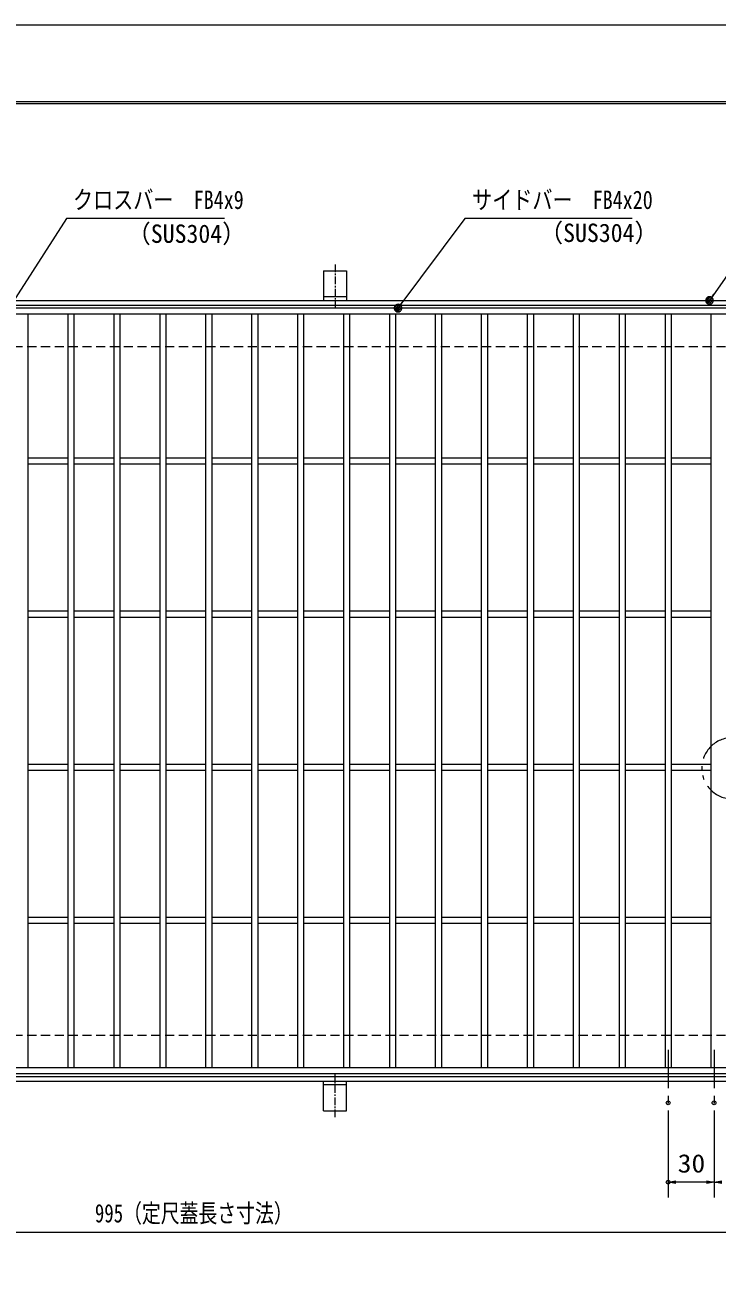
# Model space of a CAD drawing. Units: millimetres, scale not verified. Extents: x -1050 to 1050, y -742 to 742.
# Drawn here: x -398 to 54, y -71 to 742 of the extents above; entities that cross this region are included whole.
import ezdxf
from ezdxf.enums import TextEntityAlignment as Align

# ---------------------------------------------------------------- set-up
doc = ezdxf.new("R2010")
doc.units = ezdxf.units.MM
doc.header["$LTSCALE"] = 5
doc.header["$PDMODE"] = 32
doc.header["$PDSIZE"] = 2.5
for name, pattern in [('CHAIN1', [8, 5, -1, 1, -1]), ('DASHED1', [1.8, 1.2, -0.6]), ('DOUBLE_CHAIN1', [8.8, 5, -1, 0.6, -0.6, 0.6, -1])]:
    doc.linetypes.add(name, pattern=pattern)
for name, color, linetype, lineweight in [('0-0_7-図\u3000枠', 4, 'Continuous', 9), ('0-1_寸法注釈', 2, 'Continuous', 9), ('0-2_蓋', 5, 'Continuous', 9), ('0-3_0', 2, 'Continuous', 9), ('0-4_DEFPOINTS', 134, 'Continuous', 9), ('0-6_想像線', 134, 'DOUBLE_CHAIN1', 9), ('0-7_中心線', 6, 'CHAIN1', 9), ('0-8_枠', 7, 'Continuous', 9), ('0-9_溝開口', 4, 'DASHED1', 9), ('0-A_アンカー', 7, 'Continuous', 9)]:
    doc.layers.add(name, color=color, linetype=linetype, lineweight=lineweight)
doc.styles.add('ＭＳ ゴシック', font='')
doc.styles.get('ＭＳ ゴシック').set_extended_font_data('MS Gothic')

# ---------------------------------------------------------------- blocks, each defined once
blk = doc.blocks.new('A$C5D7C781A')
at = {"layer": '0-A_アンカー', "color": 6, "linetype": 'CHAIN1'}
blk.add_line((37.5, 140.11), (37.5, 0), dxfattribs=at)
at = {"layer": '0-A_アンカー'}
for p, q in [((0, 118.78), (0, 22.26)), ((0, 118.78), (75, 118.78)), ((75, 118.78), (75, 22.26)), ((75, 33.76), (0, 33.76)), ((0, 22.26), (75, 22.26))]:
    blk.add_line(p, q, dxfattribs=at)
blk = doc.blocks.new('_OPEN')
at = {"layer": '0-3_0'}
blk.add_line((0, 0), (-5, 0), dxfattribs=at)
blk.add_lwpolyline([(-5, 0.833), (0, 0), (-5, -0.833)], dxfattribs=at)
blk = doc.blocks.new('_Dot')
at = {"layer": '0-3_0'}
for p, q in [((-2.5, 0), (-5, 0)), ((2.445, 0.5), (-2.445, 0.5)), ((1.997, 1.5), (-1.997, 1.5)), ((2.289, -0.995), (-2.289, -0.995)), ((1.499, -1.995), (-1.499, -1.995))]:
    blk.add_line(p, q, dxfattribs=at)
for points in [[(2.5, 0), (2.48, 0.313), (2.421, 0.622), (2.324, 0.92), (2.191, 1.204), (2.023, 1.469), (1.822, 1.711), (1.594, 1.926), (1.34, 2.111), (1.064, 2.262), (0.773, 2.378), (0.468, 2.456), (0.157, 2.495), (-0.157, 2.495), (-0.468, 2.456), (-0.773, 2.378), (-1.064, 2.262), (-1.34, 2.111), (-1.594, 1.926), (-1.822, 1.711), (-2.023, 1.469), (-2.191, 1.204), (-2.324, 0.92), (-2.421, 0.622), (-2.48, 0.313), (-2.5, 0), (0, 0)], [(-2.5, 0), (-2.48, -0.313), (-2.421, -0.622), (-2.324, -0.92), (-2.191, -1.204), (-2.023, -1.469), (-1.822, -1.711), (-1.594, -1.926), (-1.34, -2.111), (-1.064, -2.262), (-0.773, -2.378), (-0.468, -2.456), (-0.157, -2.495), (0.157, -2.495), (0.468, -2.456), (0.773, -2.378), (1.064, -2.262), (1.34, -2.111), (1.594, -1.926), (1.822, -1.711), (2.023, -1.469), (2.191, -1.204), (2.324, -0.92), (2.421, -0.622), (2.48, -0.313), (2.5, 0), (0, 0)]]:
    blk.add_lwpolyline(points, close=True, dxfattribs=at)

msp = doc.modelspace()

# ---------------------------------------------------------------- linework, layer by layer
at = {"layer": '0-0_7-図\u3000枠'}
msp.add_line((-973.75, 691.25), (998.75, 691.25), dxfattribs=at)
msp.add_lwpolyline([(-975, 692.5), (1000, 692.5), (1000, -692.5)], dxfattribs=at)
at = {"layer": '0-1_寸法注釈'}
for p, q in [((22.05, 33.328), (22.05, -23.478)), ((52.05, 33.328), (52.05, -23.478)), ((52.05, 33.328), (52.05, -23.478)), ((47.05, -13.478), (27.05, -13.478)), ((-785.45, -46.047), (199.55, -46.047))]:
    msp.add_line(p, q, dxfattribs=at)
for points in [[(-267.513, 615.949), (-370.72, 615.949), (-471.135, 459.814)], [(-1.475, 615.949), (-110.699, 615.949), (-153.712, 558.27)], [(175.814, 615.968), (86.447, 615.968), (49.664, 563.288)]]:
    msp.add_lwpolyline(points, dxfattribs=at)
at = {"layer": '0-2_蓋'}
for p, q in [((204.55, 557.475), (-790.45, 557.475)), ((204.55, 553.475), (-790.45, 553.475)), ((-395.95, 553.475), (-395.95, 61.475)), ((-369.95, 553.475), (-369.95, 61.475)), ((-365.95, 553.475), (-365.95, 61.475)), ((-339.95, 553.475), (-339.95, 61.475)), ((-335.95, 553.475), (-335.95, 61.475)), ((-309.95, 553.475), (-309.95, 61.475)), ((-305.95, 553.475), (-305.95, 61.475)), ((-279.95, 553.475), (-279.95, 61.475)), ((-275.95, 553.475), (-275.95, 61.475)), ((-249.95, 553.475), (-249.95, 61.475)), ((-245.95, 553.475), (-245.95, 61.475)), ((-219.95, 553.475), (-219.95, 61.475)), ((-215.95, 553.475), (-215.95, 61.475)), ((-189.95, 553.475), (-189.95, 61.475)), ((-185.95, 553.475), (-185.95, 61.475)), ((-159.95, 553.475), (-159.95, 61.475)), ((-155.95, 553.475), (-155.95, 61.475)), ((-129.95, 553.475), (-129.95, 61.475)), ((-125.95, 553.475), (-125.95, 61.475)), ((-99.95, 553.475), (-99.95, 61.475)), ((-95.95, 553.475), (-95.95, 61.475)), ((-69.95, 553.475), (-69.95, 61.475)), ((-65.95, 553.475), (-65.95, 61.475)), ((-39.95, 553.475), (-39.95, 61.475)), ((-35.95, 553.475), (-35.95, 61.475)), ((-9.95, 553.475), (-9.95, 61.475)), ((-5.95, 553.475), (-5.95, 61.475)), ((20.05, 553.475), (20.05, 61.475)), ((24.05, 553.475), (24.05, 61.475)), ((50.05, 553.475), (50.05, 61.475)), ((-369.95, 459.475), (-395.95, 459.475)), ((-339.95, 459.475), (-365.95, 459.475)), ((-309.95, 459.475), (-335.95, 459.475)), ((-279.95, 459.475), (-305.95, 459.475)), ((-249.95, 459.475), (-275.95, 459.475)), ((-219.95, 459.475), (-245.95, 459.475)), ((-189.95, 459.475), (-215.95, 459.475)), ((-159.95, 459.475), (-185.95, 459.475)), ((-129.95, 459.475), (-155.95, 459.475)), ((-99.95, 459.475), (-125.95, 459.475)), ((-69.95, 459.475), (-95.95, 459.475)), ((-39.95, 459.475), (-65.95, 459.475)), ((-9.95, 459.475), (-35.95, 459.475)), ((20.05, 459.475), (-5.95, 459.475)), ((50.05, 459.475), (24.05, 459.475)), ((-369.95, 455.475), (-395.95, 455.475)), ((-339.95, 455.475), (-365.95, 455.475)), ((-309.95, 455.475), (-335.95, 455.475)), ((-279.95, 455.475), (-305.95, 455.475)), ((-249.95, 455.475), (-275.95, 455.475)), ((-219.95, 455.475), (-245.95, 455.475)), ((-189.95, 455.475), (-215.95, 455.475)), ((-159.95, 455.475), (-185.95, 455.475)), ((-129.95, 455.475), (-155.95, 455.475)), ((-99.95, 455.475), (-125.95, 455.475)), ((-69.95, 455.475), (-95.95, 455.475)), ((-39.95, 455.475), (-65.95, 455.475)), ((-9.95, 455.475), (-35.95, 455.475)), ((20.05, 455.475), (-5.95, 455.475)), ((50.05, 455.475), (24.05, 455.475)), ((-369.95, 359.475), (-395.95, 359.475)), ((-339.95, 359.475), (-365.95, 359.475)), ((-309.95, 359.475), (-335.95, 359.475)), ((-279.95, 359.475), (-305.95, 359.475)), ((-249.95, 359.475), (-275.95, 359.475)), ((-219.95, 359.475), (-245.95, 359.475)), ((-189.95, 359.475), (-215.95, 359.475)), ((-159.95, 359.475), (-185.95, 359.475)), ((-129.95, 359.475), (-155.95, 359.475)), ((-99.95, 359.475), (-125.95, 359.475)), ((-69.95, 359.475), (-95.95, 359.475)), ((-39.95, 359.475), (-65.95, 359.475)), ((-9.95, 359.475), (-35.95, 359.475)), ((20.05, 359.475), (-5.95, 359.475)), ((50.05, 359.475), (24.05, 359.475)), ((-369.95, 355.475), (-395.95, 355.475)), ((-339.95, 355.475), (-365.95, 355.475)), ((-309.95, 355.475), (-335.95, 355.475)), ((-279.95, 355.475), (-305.95, 355.475)), ((-249.95, 355.475), (-275.95, 355.475)), ((-219.95, 355.475), (-245.95, 355.475)), ((-189.95, 355.475), (-215.95, 355.475)), ((-159.95, 355.475), (-185.95, 355.475)), ((-129.95, 355.475), (-155.95, 355.475)), ((-99.95, 355.475), (-125.95, 355.475)), ((-69.95, 355.475), (-95.95, 355.475)), ((-39.95, 355.475), (-65.95, 355.475)), ((-9.95, 355.475), (-35.95, 355.475)), ((20.05, 355.475), (-5.95, 355.475)), ((50.05, 355.475), (24.05, 355.475)), ((-369.95, 259.475), (-395.95, 259.475)), ((-369.95, 255.475), (-395.95, 255.475)), ((-339.95, 259.475), (-365.95, 259.475)), ((-339.95, 255.475), (-365.95, 255.475)), ((-309.95, 259.475), (-335.95, 259.475)), ((-309.95, 255.475), (-335.95, 255.475)), ((-279.95, 259.475), (-305.95, 259.475)), ((-279.95, 255.475), (-305.95, 255.475)), ((-249.95, 259.475), (-275.95, 259.475)), ((-249.95, 255.475), (-275.95, 255.475)), ((-219.95, 259.475), (-245.95, 259.475)), ((-219.95, 255.475), (-245.95, 255.475)), ((-189.95, 259.475), (-215.95, 259.475)), ((-189.95, 255.475), (-215.95, 255.475)), ((-159.95, 259.475), (-185.95, 259.475)), ((-159.95, 255.475), (-185.95, 255.475)), ((-129.95, 259.475), (-155.95, 259.475)), ((-129.95, 255.475), (-155.95, 255.475)), ((-99.95, 259.475), (-125.95, 259.475)), ((-99.95, 255.475), (-125.95, 255.475)), ((-69.95, 259.475), (-95.95, 259.475)), ((-69.95, 255.475), (-95.95, 255.475)), ((-39.95, 259.475), (-65.95, 259.475)), ((-39.95, 255.475), (-65.95, 255.475)), ((-9.95, 259.475), (-35.95, 259.475)), ((-9.95, 255.475), (-35.95, 255.475)), ((20.05, 259.475), (-5.95, 259.475)), ((20.05, 255.475), (-5.95, 255.475)), ((50.05, 259.475), (24.05, 259.475)), ((50.05, 255.475), (24.05, 255.475)), ((-369.95, 159.475), (-395.95, 159.475)), ((-369.95, 155.475), (-395.95, 155.475)), ((-339.95, 159.475), (-365.95, 159.475)), ((-339.95, 155.475), (-365.95, 155.475)), ((-309.95, 159.475), (-335.95, 159.475)), ((-309.95, 155.475), (-335.95, 155.475)), ((-279.95, 159.475), (-305.95, 159.475)), ((-279.95, 155.475), (-305.95, 155.475)), ((-249.95, 159.475), (-275.95, 159.475)), ((-249.95, 155.475), (-275.95, 155.475)), ((-219.95, 159.475), (-245.95, 159.475)), ((-219.95, 155.475), (-245.95, 155.475)), ((-189.95, 159.475), (-215.95, 159.475)), ((-189.95, 155.475), (-215.95, 155.475)), ((-159.95, 159.475), (-185.95, 159.475)), ((-159.95, 155.475), (-185.95, 155.475)), ((-129.95, 159.475), (-155.95, 159.475)), ((-129.95, 155.475), (-155.95, 155.475)), ((-99.95, 159.475), (-125.95, 159.475)), ((-99.95, 155.475), (-125.95, 155.475)), ((-69.95, 159.475), (-95.95, 159.475)), ((-69.95, 155.475), (-95.95, 155.475)), ((-39.95, 159.475), (-65.95, 159.475)), ((-39.95, 155.475), (-65.95, 155.475)), ((-9.95, 159.475), (-35.95, 159.475)), ((-9.95, 155.475), (-35.95, 155.475)), ((20.05, 159.475), (-5.95, 159.475)), ((20.05, 155.475), (-5.95, 155.475)), ((50.05, 159.475), (24.05, 159.475)), ((50.05, 155.475), (24.05, 155.475)), ((-790.45, 61.475), (204.55, 61.475)), ((-790.45, 57.475), (204.55, 57.475))]:
    msp.add_line(p, q, dxfattribs=at)
at = {"layer": '0-4_DEFPOINTS'}
msp.add_lwpolyline([(-1050, -742.5), (-1050, 742.5), (1050, 742.5), (1050, -742.5)], close=True, dxfattribs=at)
for p in [(22.05, 38.328), (52.05, 38.328), (22.05, -13.478)]:
    msp.add_point(p, dxfattribs=at)
at = {"layer": '0-6_想像線'}
msp.add_arc((64.038, 256.93), 20, 90, 270, dxfattribs=at)
at = {"layer": '0-7_中心線'}
for p, q in [((22.05, 72.969), (22.05, 38.328)), ((52.05, 72.969), (52.05, 38.328))]:
    msp.add_line(p, q, dxfattribs=at)
at = {"layer": '0-8_枠'}
for p, q in [((-795.45, 562.475), (409.55, 562.475)), ((-792.45, 559.475), (407.714, 559.475)), ((-795.45, 52.475), (409.55, 52.475)), ((-792.45, 55.475), (411.386, 55.475))]:
    msp.add_line(p, q, dxfattribs=at)
at = {"layer": '0-9_溝開口'}
for p, q in [((-765.45, 532.475), (204.55, 532.475)), ((-765.45, 82.475), (204.55, 82.475))]:
    msp.add_line(p, q, dxfattribs=at)

# ---------------------------------------------------------------- block references
at = {"layer": '0-1_寸法注釈'}
for name, p, rotation in [('_Dot', (-154.319, 557.475), 232.65375), ('_Dot', (49.081, 562.475), 234.35189), ('_OPEN', (22.05, -13.478), 180), ('_OPEN', (52.05, -13.478), 180)]:
    msp.add_blockref(name, p, dxfattribs=dict(at, rotation=rotation))
msp.add_blockref('_OPEN', (52.05, -13.478), dxfattribs=at)
at = {"layer": '0-A_アンカー', "xscale": 0.2, "yscale": 0.2}
msp.add_blockref('A$C5D7C781A', (-202.95, 558.023), dxfattribs=at)
at = {"layer": '0-A_アンカー', "xscale": -0.2, "yscale": 0.2, "rotation": 180}
msp.add_blockref('A$C5D7C781A', (-202.95, 56.927), dxfattribs=at)

# ---------------------------------------------------------------- texts
at = {"layer": '0-1_寸法注釈', "color": 7, "style": 'ＭＳ ゴシック'}
for s, height, width, p in [('クロスバー\u3000FB4x9', 12.03, 0.8, (-366.554, 618.636)), ('サイドバー\u3000FB4x20', 12.02, 0.8, (-105.921, 618.636)), ('（SUS304）', 12.02, 0.95, (-331.326, 596.508)), ('（SUS304）', 12.02, 0.95, (-62.079, 597.081)), ('30', 12.02, 1.1, (28.317, -10.791)), ('995（定尺蓋長さ寸法）', 12.03, 0.75, (-352.249, -43.36))]:
    msp.add_text(s, height=height, dxfattribs=dict(at, width=width)).set_placement(p, align=Align.BOTTOM_LEFT)

doc.saveas('drawing.dxf')
